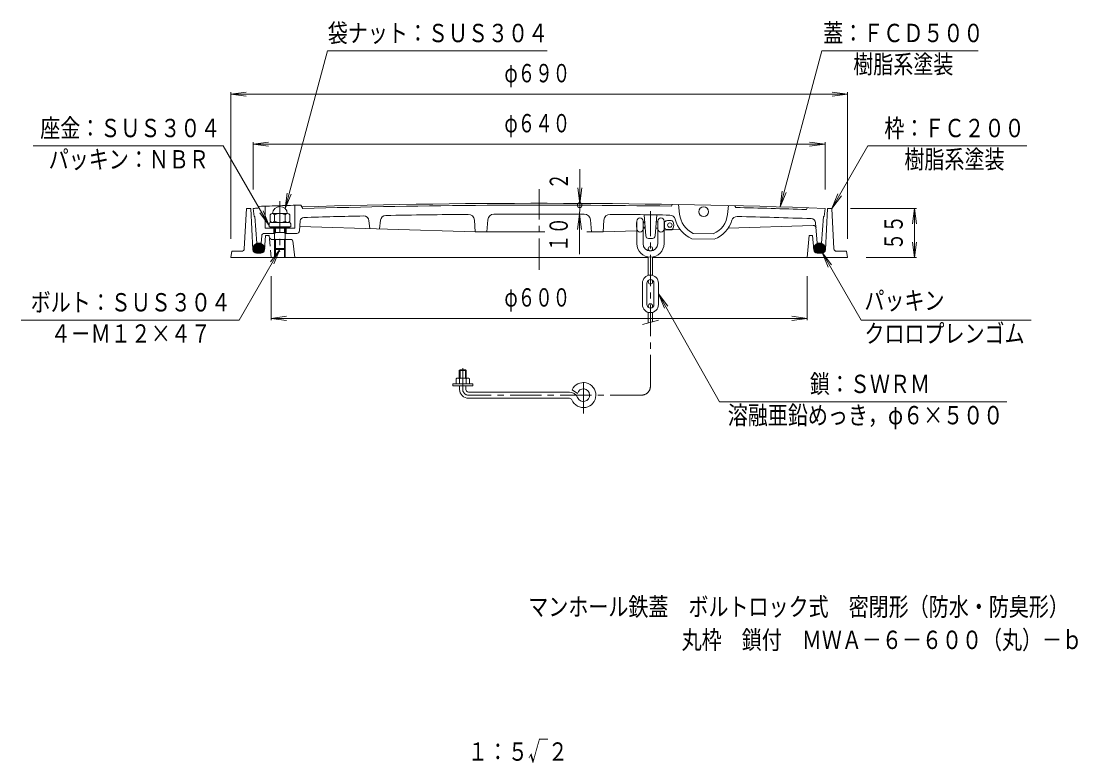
# Model space of a CAD drawing. Units: millimetres, scale not verified. Extents: x -687 to 538, y -936 to 985.
# Drawn here: x -654 to 528, y -936 to -106 of the extents above; entities that cross this region are included whole.
import ezdxf
from ezdxf.enums import TextEntityAlignment as Align

# ---------------------------------------------------------------- set-up
doc = ezdxf.new("R2010")
doc.units = ezdxf.units.MM
doc.header["$LTSCALE"] = 7
doc.header["$PDMODE"] = 32
doc.header["$PDSIZE"] = 5.6
doc.linetypes.add('CHAIN1', pattern=[8, 5, -1, 1, -1])
doc.linetypes.add('DASHED1', pattern=[1.8, 1.2, -0.6])
for name, color, linetype, lineweight in [('0-1_躯体', 2, 'Continuous', 9), ('0-2_仕上', 3, 'Continuous', 9), ('0-3_建具', 4, 'Continuous', 9), ('0-4_その他', 7, 'Continuous', 9), ('0-6_ハッチ', 6, 'Continuous', 9), ('0-E', 7, 'Continuous', 9)]:
    doc.layers.add(name, color=color, linetype=linetype, lineweight=lineweight)
doc.layers.add('F-4_F-4ﾚｲﾔ', color=2, linetype='Continuous')
doc.layers.add('F-5_F-5ﾚｲﾔ', color=6, linetype='Continuous')
doc.styles.add('ＭＳ ゴシック', font='')
doc.styles.get('ＭＳ ゴシック').set_extended_font_data('MS Gothic')

msp = doc.modelspace()

# ---------------------------------------------------------------- linework, layer by layer
at = {"layer": '0-1_躯体'}
for p, q in [((-404.488, -360.705), (-402.137, -315.549)), ((-397.137, -315.549), (-402.137, -315.549)), ((-394.827, -361.749), (-397.137, -315.549)), ((245.554, -361.749), (247.864, -315.549)), ((247.864, -315.549), (252.864, -315.549)), ((255.216, -360.705), (252.864, -315.549)), ((-381.853, -361.856), (-380.637, -346.049)), ((-376.637, -346.049), (-380.637, -346.049)), ((-376.569, -346.874), (-376.637, -346.049)), ((-370.637, -350.549), (-372.583, -350.549)), ((-351.627, -350.549), (-358.637, -350.549)), ((-350.136, -351.889), (-348.137, -370.549)), ((225.364, -370.549), (227.364, -346.049)), ((227.364, -346.049), (231.364, -346.049)), ((232.58, -361.856), (231.364, -346.049)), ((-390.832, -365.549), (-385.841, -365.549)), ((-370.637, -370.549), (-370.637, -360.549)), ((-369.637, -370.549), (-369.637, -361.549)), ((-359.637, -370.549), (-359.637, -361.549)), ((-358.637, -370.549), (-358.637, -360.549)), ((241.559, -365.549), (236.568, -365.549)), ((258.212, -363.549), (269.364, -363.549)), ((269.364, -363.549), (270.364, -370.549)), ((52.364, -370.549), (270.364, -370.549))]:
    msp.add_line(p, q, dxfattribs=at)
at = {"layer": '0-1_躯体', "linetype": 'DASHED1'}
msp.add_line((-374.637, -370.549), (-376.569, -346.874), dxfattribs=at)
at = {"layer": '0-1_躯体'}
msp.add_lwpolyline([(-407.485, -363.549), (-418.637, -363.549), (-419.637, -370.549), (47.364, -370.549)], dxfattribs=at)
for centre, radius, start, end in [((-372.583, -346.549), 4, 184.66669, 270), ((-351.627, -352.049), 1.5, 6.11349, 90), ((-407.485, -360.549), 3, 270, 357.01851), ((-390.832, -361.549), 4, 182.86357, 270), ((-385.841, -361.549), 4, 270, 355.59999), ((236.568, -361.549), 4, 184.40001, 270), ((241.559, -361.549), 4, 270, 357.13643), ((258.212, -360.549), 3, 182.98134, 270)]:
    msp.add_arc(centre, radius, start, end, dxfattribs=at)
at = {"layer": '0-2_仕上', "linetype": 'CHAIN1'}
msp.add_line((-74.635, -384.158), (-74.635, -294.072), dxfattribs=at)
at = {"layer": '0-2_仕上'}
for p, q in [((-388.135, -313.317), (-389.136, -315.354)), ((-381.136, -313.076), (-381.136, -337.548)), ((-348.136, -312.013), (-348.136, -337.548)), ((-341.136, -311.803), (-339.135, -315.746)), ((73.364, -313.075), (74.364, -311.091)), ((81.364, -311.209), (82.515, -322.084)), ((137.365, -312.355), (136.178, -322.405)), ((144.365, -312.522), (145.365, -314.547)), ((225.364, -314.859), (224.364, -316.827)), ((244.364, -324.548), (245.364, -315.548)), ((-392.636, -324.548), (-390.636, -354.548)), ((-342.903, -340.801), (-341.937, -329.38)), ((-264.135, -338.234), (-265.061, -329.381)), ((-252.166, -328.898), (-253.136, -338.572)), ((-146.136, -341.857), (-147.139, -328.677)), ((-132.123, -328.471), (-133.136, -341.857)), ((-17.149, -328.471), (-16.136, -341.857)), ((-3.136, -341.857), (-2.132, -328.677)), ((44.655, -346.445), (42.857, -322.624)), ((55.074, -346.445), (56.857, -322.818)), ((243.365, -324.548), (241.365, -354.548)), ((243.365, -324.548), (244.364, -324.548)), ((-381.136, -337.548), (-348.136, -337.548)), ((-371.636, -337.548), (-371.636, -343.548)), ((-357.636, -337.548), (-357.636, -343.548)), ((-342.482, -335.828), (-146.136, -341.857)), ((-68.366, -341.857), (-146.136, -341.857)), ((-3.136, -341.857), (-21.34, -341.857)), ((-3.136, -341.857), (34.614, -340.698)), ((65.114, -339.762), (83.092, -339.209)), ((232.029, -334.636), (136.812, -337.56)), ((234.692, -331.65), (236.365, -354.548)), ((-385.636, -354.548), (-390.636, -354.548)), ((-385.035, -346.329), (-385.636, -354.548)), ((-370.636, -343.548), (-382.043, -343.548)), ((-345.893, -343.548), (-358.636, -343.548)), ((52.082, -349.219), (47.646, -349.219)), ((96.144, -349.476), (121.338, -349.991)), ((97.519, -343.503), (120.208, -343.967)), ((236.365, -354.548), (241.365, -354.548))]:
    msp.add_line(p, q, dxfattribs=at)
msp.add_lwpolyline([(-392.636, -324.548), (-393.636, -324.548), (-394.636, -315.548)], dxfattribs=at)
msp.add_circle((109.364, -319.24), 5.5, dxfattribs=at)
for centre, radius, start, end in [((-74.636, -9309.857), 8999.999, 92.00258, 92.03761), ((-74.636, -9309.857), 9002, 91.84611, 91.99576), ((-74.636, -9309.857), 9002, 91.69646, 91.84611), ((-74.636, -9309.857), 8999.999, 87.96239, 91.69048), ((-74.636, -9309.857), 8998, 89.05756, 91.68448), ((-74.636, -9309.857), 8998, 88.09573, 88.59898), ((-337.951, -329.717), 4, 91.69513, 175.16272), ((-74.636, -9309.857), 8988.001, 91.25288, 91.67955), ((-271.029, -330.005), 6, 5.9684, 91.25261), ((-246.197, -329.496), 6, 91.09451, 174.27876), ((-74.636, -9309.857), 8988.001, 90.50708, 91.09445), ((-154.119, -329.209), 7, 4.35336, 90.50433), ((-125.142, -328.999), 7, 90.32204, 175.67192), ((-74.636, -9309.857), 8988.001, 89.67778, 90.32222), ((-24.129, -328.999), 7, 4.32808, 89.67796), ((4.848, -329.209), 7, 89.49567, 175.64664), ((-74.636, -9309.857), 8988.001, 89.06702, 89.49292), ((71.618, -329.048), 6, 14.56612, 89.06712), ((109.364, -319.24), 33, 194.56609, 246.38286), ((109.364, -319.24), 27, 186.03793, 243.97797), ((109.364, -319.24), 27, 293.67929, 353.26924), ((109.364, -319.24), 33, 291.27425, 343.08972), ((146.678, -330.584), 6, 88.58777, 163.09), ((-74.636, -9309.857), 8988.001, 88.05847, 88.5881), ((229.705, -332.014), 5, 4.17816, 88.05833), ((-345.893, -340.548), 3, 270, 355.16266), ((232.121, -337.635), 3, 4.17754, 91.75826), ((-382.043, -346.548), 3, 90, 175.82196), ((47.646, -346.219), 3, 184.31636, 270), ((52.082, -346.219), 3, 270, 355.68369)]:
    msp.add_arc(centre, radius, start, end, dxfattribs=at)
at = {"layer": '0-3_建具', "linetype": 'CHAIN1'}
for p, q in [((-364.636, -307.645), (-364.636, -364.025)), ((49.857, -514.551), (49.857, -318.534)), ((-160.143, -518.051), (-160.143, -494.505)), ((-25.143, -545.182), (-25.143, -505.895)), ((39.857, -524.551), (-153.643, -524.551))]:
    msp.add_line(p, q, dxfattribs=at)
at = {"layer": '0-3_建具', "color": 2}
for p, q in [((-375.585, -322.862), (-375.585, -330.034)), ((-356.135, -321.448), (-373.134, -321.448)), ((-370.634, -322.862), (-370.634, -330.034)), ((-358.635, -322.862), (-358.635, -330.034)), ((-353.685, -322.862), (-353.685, -330.034))]:
    msp.add_line(p, q, dxfattribs=at)
at = {"layer": '0-3_建具'}
for p, q in [((34.607, -329.721), (34.607, -354.971)), ((41.607, -329.721), (41.607, -354.971)), ((41.607, -330.721), (43.461, -330.721)), ((56.253, -330.721), (58.107, -330.721)), ((58.107, -329.721), (58.107, -354.971)), ((65.107, -329.721), (65.107, -354.971)), ((65.107, -330.721), (65.537, -330.721)), ((65.536, -330.721), (65.536, -337.721)), ((69.107, -329.221), (73.165, -329.221)), ((-376.635, -332.948), (-376.635, -336.248)), ((-376.635, -336.248), (-352.635, -336.248)), ((-354.135, -331.448), (-375.135, -331.448)), ((-370.636, -360.548), (-370.636, -337.548)), ((-358.636, -342.548), (-370.636, -342.548)), ((-369.636, -342.548), (-370.636, -343.548)), ((-369.636, -342.548), (-369.636, -337.548)), ((-359.636, -342.547), (-359.636, -337.548)), ((-359.635, -342.548), (-358.635, -343.548)), ((-352.635, -332.948), (-352.635, -336.248)), ((34.107, -331.721), (34.607, -331.221)), ((34.107, -331.721), (34.107, -336.721)), ((34.107, -331.721), (34.607, -331.721)), ((34.107, -336.721), (34.607, -337.221)), ((34.107, -336.721), (34.607, -336.721)), ((41.607, -331.721), (43.536, -331.721)), ((41.607, -336.721), (43.914, -336.721)), ((41.607, -337.721), (43.989, -337.721)), ((55.725, -337.721), (58.107, -337.721)), ((65.107, -337.721), (65.537, -337.721)), ((69.107, -339.221), (73.165, -339.221)), ((-369.636, -350.548), (-370.636, -349.548)), ((-358.636, -350.548), (-370.636, -350.548)), ((-369.636, -361.548), (-369.636, -350.548)), ((-359.636, -361.548), (-359.636, -350.548)), ((-359.635, -350.548), (-358.635, -349.548)), ((-359.636, -361.548), (-369.636, -361.548)), ((47.357, -360.721), (47.357, -362.833)), ((52.357, -360.721), (52.357, -362.833)), ((47.357, -370.015), (47.357, -390.576)), ((52.357, -370.015), (52.357, -390.576)), ((40.857, -399.221), (40.857, -423.221)), ((45.857, -399.221), (45.857, -423.221)), ((47.357, -397.721), (47.357, -396.099)), ((52.357, -397.721), (52.357, -396.099)), ((53.857, -399.221), (53.857, -423.221)), ((58.857, -399.221), (58.857, -423.221)), ((47.357, -424.721), (47.357, -426.344)), ((52.357, -424.721), (52.357, -426.344)), ((47.357, -443.891), (47.357, -431.867)), ((52.357, -442.551), (52.357, -431.867)), ((40.857, -445.633), (58.857, -440.81)), ((-163.143, -496.051), (-164.143, -497.051)), ((-157.143, -496.051), (-163.143, -496.051)), ((-163.143, -496.051), (-163.143, -505.551)), ((-156.143, -497.051), (-157.143, -496.051)), ((-157.143, -496.051), (-157.143, -505.551)), ((-167.643, -506.272), (-167.643, -512.051)), ((-165.767, -505.551), (-154.519, -505.551)), ((-156.143, -497.051), (-164.143, -497.051)), ((-164.143, -497.051), (-164.143, -505.551)), ((-163.89, -506.272), (-163.89, -512.051)), ((-156.396, -506.272), (-156.396, -512.051)), ((-156.143, -497.051), (-156.143, -505.551)), ((-152.643, -506.272), (-152.643, -512.051)), ((-171.393, -514.051), (-148.893, -514.051)), ((-163.643, -518.051), (-163.643, -514.051)), ((-156.643, -518.051), (-156.643, -514.051)), ((-148.893, -514.051), (-148.893, -512.051)), ((-31.871, -522.619), (-37.832, -518.635)), ((-153.643, -521.051), (-40.851, -521.051)), ((-153.643, -528.051), (-40.851, -528.051))]:
    msp.add_line(p, q, dxfattribs=at)
for points in [[(-359.636, -361.548), (-358.636, -360.548), (-358.636, -337.548)], [(-358.636, -360.548), (-370.636, -360.548), (-369.636, -361.548)], [(-171.393, -514.051), (-171.393, -512.051), (-148.893, -512.051)]]:
    msp.add_lwpolyline(points, dxfattribs=at)
for centre in [(71.607, -334.221), (49.857, -360.721), (49.857, -397.721), (49.857, -424.721)]:
    msp.add_circle(centre, 2.5, dxfattribs=at)
at = {"layer": '0-3_建具', "color": 2}
for centre, radius, start, end in [((-373.11, -328.576), 2.873, 210.49951, 329.50049), ((-373.109, -324.32), 2.873, 30.49951, 149.50049), ((-364.635, -334.88), 13.433, 63.46959, 116.53041), ((-364.635, -318.016), 13.433, 243.46959, 296.53041), ((-356.16, -324.32), 2.873, 30.49951, 149.50049), ((-356.16, -328.576), 2.873, 210.49951, 329.50049)]:
    msp.add_arc(centre, radius, start, end, dxfattribs=at)
at = {"layer": '0-3_建具'}
for centre, radius, start, end in [((38.107, -329.721), 3.5, 0, 180), ((61.607, -329.721), 3.5, 0, 180), ((69.107, -334.221), 5, 90, 135.57204), ((73.165, -331.221), 2, 34.84969, 90), ((68.857, -334.221), 7.25, 325.15024, 34.84976), ((-375.135, -332.948), 1.5, 90, 180), ((-354.135, -332.948), 1.5, 0, 90), ((38.107, -338.721), 3.5, 180, 0), ((61.607, -338.721), 3.5, 180, 0), ((69.107, -334.221), 5, 224.42796, 270), ((73.165, -337.221), 2, 270, 325.15031), ((49.857, -354.971), 15.25, 180, 0), ((49.857, -354.971), 8.25, 180, 0), ((49.857, -399.221), 9, 0, 180), ((49.857, -399.221), 4, 0, 180), ((49.857, -423.221), 9, 180, 0), ((49.857, -423.221), 4, 180, 0), ((-165.767, -508.351), 2.8, 47.92557, 132.07463), ((-160.143, -515.64), 10.089, 68.19786, 111.80214), ((-154.519, -508.351), 2.8, 47.92572, 132.07428), ((-153.643, -518.051), 10, 180, 270), ((-153.643, -518.051), 3, 180, 270), ((-25.143, -524.551), 14, 202.47946, 155.00504), ((-25.143, -524.551), 7, 202.47919, 163.98383), ((-40.851, -531.051), 10, 22.47954, 90), ((-40.851, -531.051), 3, 22.48038, 90)]:
    msp.add_arc(centre, radius, start, end, dxfattribs=at)
at = {"layer": '0-3_建具', "linetype": 'CHAIN1'}
for centre, radius, start, end in [((-153.643, -518.051), 6.5, 180, 270), ((39.857, -514.551), 10, 270, 0)]:
    msp.add_arc(centre, radius, start, end, dxfattribs=at)
at = {"layer": '0-3_建具', "color": 2}
msp.add_ellipse((-364.635, -321.448), major_axis=(8.25, 0), ratio=0.9696, start_param=6.28318531, end_param=9.42477796, dxfattribs=at)
at = {"layer": '0-4_その他'}
for p, q in [((-419.637, -187.608), (-402.286, -185.324)), ((-419.637, -185.508), (-419.637, -349.549)), ((-419.637, -187.608), (270.364, -187.608)), ((-419.637, -187.608), (-402.286, -189.893)), ((270.364, -187.608), (253.014, -185.324)), ((270.364, -187.608), (253.014, -189.893)), ((270.364, -185.508), (270.364, -349.549)), ((-394.636, -243.608), (-377.285, -241.324)), ((-394.636, -241.508), (-394.636, -294.548)), ((-394.636, -243.608), (245.364, -243.608)), ((-394.636, -243.608), (-377.285, -245.892)), ((245.364, -243.608), (228.014, -241.324)), ((245.364, -243.608), (228.014, -245.892)), ((245.364, -241.508), (245.364, -294.548)), ((-29.561, -366.783), (-29.081, -271.499)), ((-29.275, -309.972), (-31.472, -292.611)), ((-29.275, -309.972), (-26.903, -292.634)), ((347.464, -315.549), (273.864, -315.549)), ((345.364, -315.549), (343.08, -332.9)), ((345.364, -370.549), (345.364, -315.549)), ((345.364, -315.549), (347.648, -332.9)), ((-29.335, -321.971), (-31.707, -339.309)), ((-29.335, -321.971), (-27.139, -339.332)), ((345.364, -370.549), (343.08, -353.199)), ((345.364, -370.549), (347.648, -353.199)), ((347.464, -370.549), (291.364, -370.549)), ((-374.637, -440.708), (-374.637, -391.549)), ((225.364, -440.708), (225.364, -391.549)), ((-374.637, -438.608), (-357.286, -436.324)), ((225.364, -438.608), (208.014, -436.324)), ((-374.637, -438.608), (225.364, -438.608)), ((-374.637, -438.608), (-357.286, -440.893)), ((225.364, -438.608), (208.014, -440.893))]:
    msp.add_line(p, q, dxfattribs=at)
msp.add_point((-29.285, -311.971), dxfattribs=at)
at = {"layer": '0-6_ハッチ'}
for p, q in [((-375.185, -336.248), (-375.185, -336.548)), ((-375.185, -336.548), (-374.135, -337.548)), ((-375.185, -336.548), (-354.085, -336.548)), ((-374.135, -337.548), (-355.135, -337.548)), ((-354.085, -336.548), (-355.135, -337.548)), ((-354.085, -336.248), (-354.085, -336.548)), ((-394.777, -361.15), (-388.177, -354.549)), ((232.442, -360.146), (237.967, -354.621)), ((232.703, -361.582), (239.709, -354.576)), ((-394.885, -359.56), (-390.071, -354.747)), ((-394.297, -362.367), (-386.654, -354.724)), ((-393.588, -363.354), (-385.362, -355.128)), ((-392.697, -364.161), (-384.25, -355.714)), ((-391.639, -364.8), (-383.305, -356.466)), ((-390.408, -365.266), (-382.534, -357.392)), ((-388.969, -365.524), (-381.971, -358.526)), ((-387.224, -365.476), (-381.714, -359.966)), ((-384.71, -364.659), (-382.225, -362.174)), ((232.941, -357.95), (235.466, -355.425)), ((233.268, -362.715), (241.147, -354.836)), ((234.04, -363.639), (242.377, -355.303)), ((234.986, -364.39), (243.433, -355.944)), ((236.099, -364.974), (244.322, -356.751)), ((237.394, -365.377), (245.03, -357.74)), ((238.918, -365.55), (245.508, -358.959)), ((240.817, -365.348), (245.611, -360.553))]:
    msp.add_line(p, q, dxfattribs=at)
for centre, major_axis in [((-388.312, -360.049), (6.599, 0)), ((239.04, -360.049), (-6.599, 0))]:
    msp.add_ellipse(centre, major_axis=major_axis, ratio=0.8337, dxfattribs=at)
at = {"layer": '0-E'}
for p, q in [((-311.605, -139.23), (-358.892, -315.705)), ((-65.56, -139.23), (-311.605, -139.23)), ((194.909, -313.804), (241.702, -139.169)), ((416.642, -139.169), (241.702, -139.169)), ((-428.02, -245.549), (-640.847, -245.549)), ((-376.636, -334.549), (-428.02, -245.549)), ((252.864, -315.549), (293.279, -245.549)), ((293.279, -245.549), (470.813, -245.549)), ((-358.892, -315.705), (-356.608, -298.355)), ((-358.892, -315.705), (-352.195, -299.537)), ((194.909, -313.804), (197.193, -296.454)), ((194.909, -313.804), (201.606, -297.636)), ((252.864, -315.549), (259.561, -299.381)), ((252.864, -315.549), (263.518, -301.666)), ((-376.636, -334.549), (-383.333, -318.382)), ((-376.636, -334.549), (-387.289, -320.666)), ((-364.636, -361.549), (-410.246, -440.549)), ((-364.636, -361.549), (-375.289, -375.433)), ((-364.636, -361.549), (-371.333, -377.717)), ((241.903, -365.006), (252.556, -378.89)), ((241.903, -365.006), (248.6, -381.174)), ((241.903, -365.006), (285.517, -440.549)), ((58.857, -411.221), (65.554, -427.389)), ((58.857, -411.221), (69.51, -425.105)), ((-410.246, -440.549), (-654.198, -440.549)), ((285.517, -440.549), (475.954, -440.549))]:
    msp.add_line(p, q, dxfattribs=at)
msp.add_lwpolyline([(58.857, -411.221), (127.314, -531.893), (448.624, -531.893)], dxfattribs=at)

# ---------------------------------------------------------------- texts
at = {"layer": '0-4_その他', "color": 3, "style": 'ＭＳ ゴシック', "width": 0.7}
for s, p in [('φ６９０', (-113.485, -180.608)), ('φ６４０', (-113.486, -236.608)), ('φ６００', (-113.486, -431.608))]:
    msp.add_text(s, height=20.53, dxfattribs=at).set_placement(p, align=Align.BOTTOM_LEFT)
at = {"layer": '0-4_その他', "color": 3, "style": 'ＭＳ ゴシック'}
for s, rotation, width, p in [('２', 89.71, 0.65, (-36.196, -294.358)), ('１０', 89.711, 0.7, (-36.55, -364.466)), ('５５', 90, 0.7, (338.364, -362.299))]:
    msp.add_text(s, height=20.53, rotation=rotation, dxfattribs=dict(at, width=width)).set_placement(p, align=Align.BOTTOM_LEFT)
at = {"layer": '0-E', "color": 6, "style": 'ＭＳ ゴシック', "width": 0.8}
for s, p in [('袋ナット：ＳＵＳ３０４', (-311.083, -135.73)), ('蓋：ＦＣＤ５００', (243.181, -135.669)), ('樹脂系塗装', (276.781, -170.669)), ('座金：ＳＵＳ３０４', (-632.826, -242.049)), ('枠：ＦＣ２００', (311.615, -242.049)), ('パッキン：ＮＢＲ', (-623.333, -277.049)), ('樹脂系塗装', (334.015, -277.049)), ('ボルト：ＳＵＳ３０４', (-643.522, -437.049)), ('パッキン', (289.257, -435.118)), ('４－Ｍ１２×４７', (-621.122, -472.049)), ('クロロプレンゴム', (289.257, -472.075)), ('鎖：ＳＷＲＭ', (228.21, -528.393)), ('溶融亜鉛めっき，φ６×５００', (136.424, -563.394))]:
    msp.add_text(s, height=20.53, dxfattribs=at).set_placement(p, align=Align.BOTTOM_LEFT)
at = {"layer": 'F-4_F-4ﾚｲﾔ', "color": 6, "style": 'ＭＳ ゴシック', "width": 0.8}
msp.add_text('１：５√２', height=20.53, dxfattribs=at).set_placement((-154.435, -939.833), align=Align.BOTTOM_LEFT)
at = {"layer": 'F-5_F-5ﾚｲﾔ', "style": 'ＭＳ ゴシック', "width": 0.8}
for s, p in [('マンホール鉄蓋\u3000ボルトロック式\u3000密閉形（防水・防臭形）', (-86.805, -777.761)), ('丸枠\u3000鎖付\u3000ＭＷＡ－６－６００（丸）－ｂ', (84.808, -814.822))]:
    msp.add_text(s, height=20.53, dxfattribs=at).set_placement(p, align=Align.BOTTOM_LEFT)

doc.saveas('drawing.dxf')
